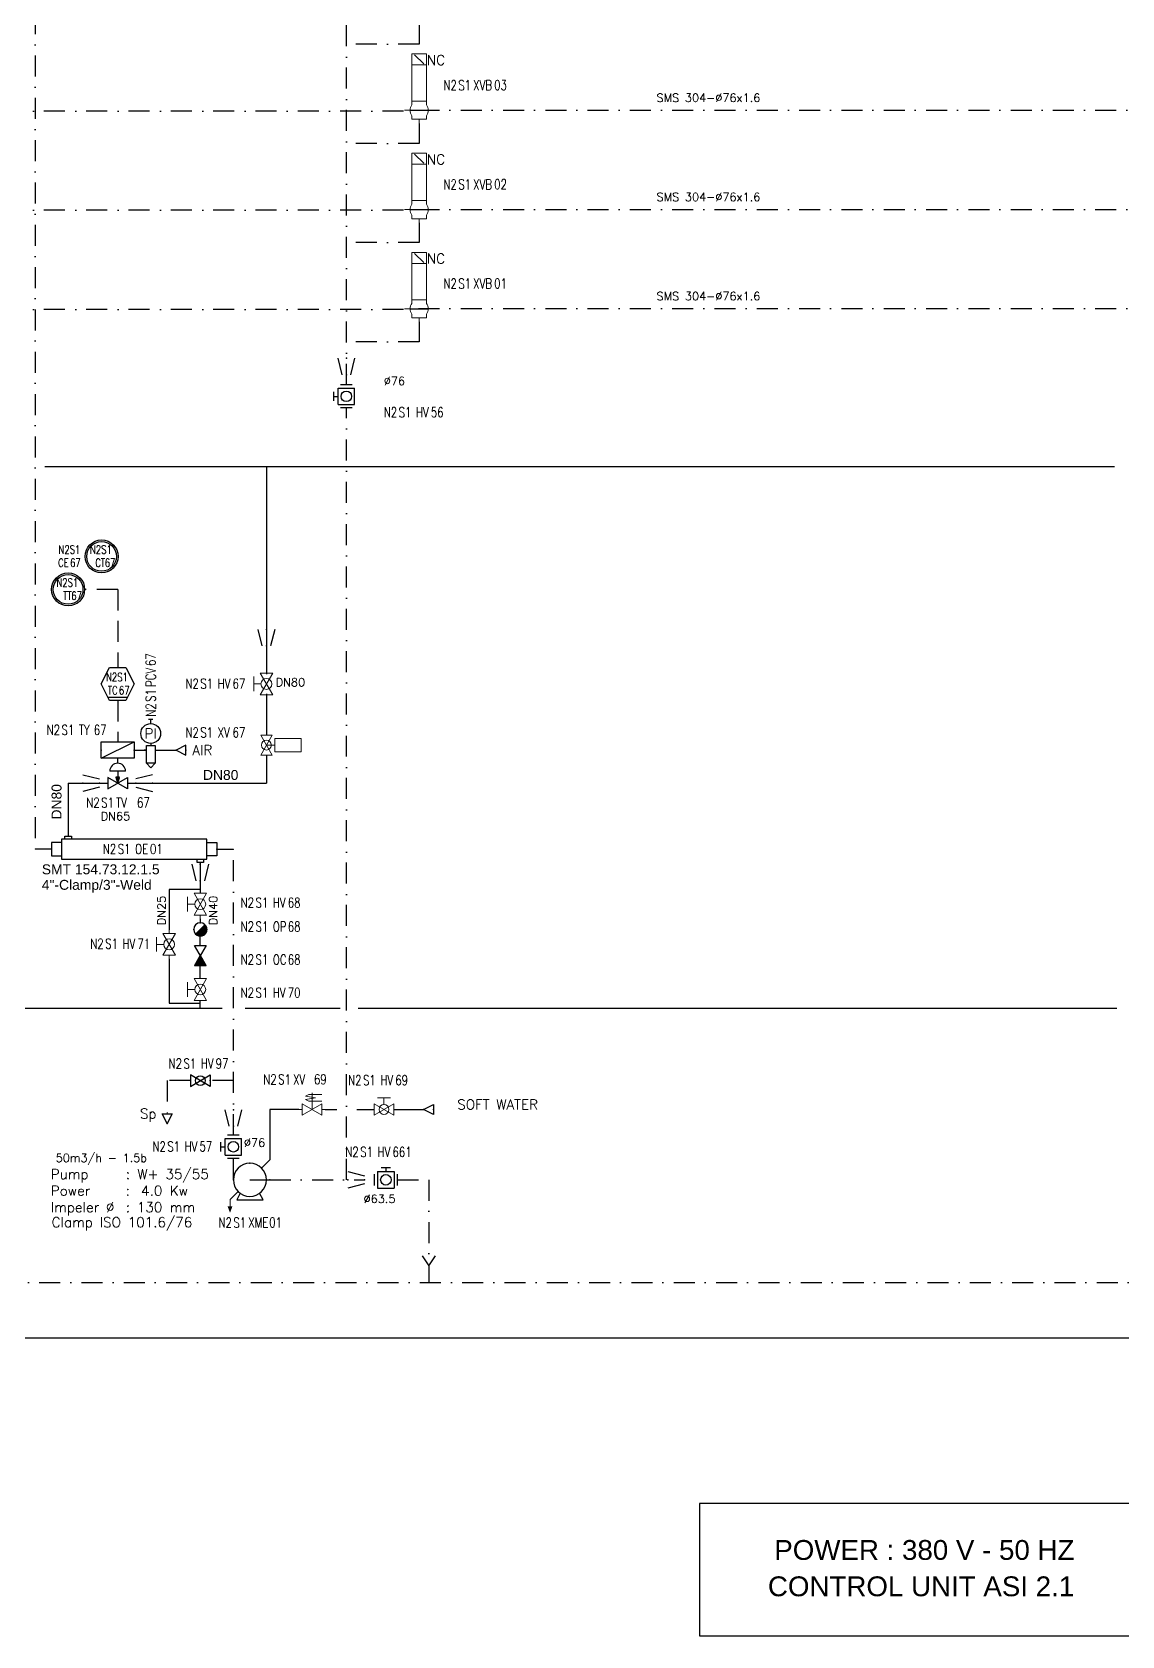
# Model space of a CAD drawing. Header units: inches. Extents: x 23035 to 25275, y 24242 to 25664.
# Drawn here: x 23979.5 to 24309.3, y 24241.6 to 24726.8 of the extents above; entities that cross this region are included whole.
import ezdxf
from ezdxf.enums import TextEntityAlignment as Align

# ---------------------------------------------------------------- set-up
doc = ezdxf.new("R2010")
doc.units = ezdxf.units.IN
doc.header["$MEASUREMENT"] = 0
for name, pattern in [('ACAD_ISO02W100', [15, 12, -3]), ('DASHDOT2', [12.7, 6.35, -3.175, 0, -3.175]), ('DASHED2', [9.525, 6.35, -3.175])]:
    doc.linetypes.add(name, pattern=pattern)
doc.layers.add('31 Equipment', color=7, linetype='Continuous', lineweight=9)
doc.layers.add('40 TXT Data', color=7, linetype='Continuous', lineweight=9)
for name, color, linetype in [('DIAMETRE', 7, 'Continuous'), ('ECHANGEURS', 7, 'Continuous'), ('LIAISON INSTRUMENTATION', 140, 'DASHED2'), ('MATERIEL-DIVERS', 7, 'Continuous'), ('POMPES', 7, 'Continuous'), ('REGUL', 140, 'DASHED2'), ('REPERES', 7, 'Continuous'), ('Skid', 5, 'Continuous'), ('techn-data', 7, 'Continuous'), ('TEXTES', 7, 'Continuous'), ('TUYAUTERIE-AIR INSTRUMENT', 3, 'Continuous'), ('TUYAUTERIE-EAU UTILITES FROIDE', 142, 'Continuous'), ('TUYAUTERIE-NEP', 4, 'DASHDOT2'), ('TUYAUTERIE-PROCESS', 30, 'Continuous'), ('TUYAUTERIE-VAPEUR INDUSTRIELLE', 231, 'Continuous'), ('TUYAUTERIE-VAPEUR PROCESS', 6, 'Continuous'), ('TXT_EN', 1, 'Continuous'), ('TXT_ENG', 7, 'Continuous'), ('TXT_FR', 7, 'Continuous'), ('VANNES', 7, 'Continuous')]:
    doc.layers.add(name, color=color, linetype=linetype)
doc.layers.get('REPERES').off()
doc.styles.add('ROMANC', font='romanc')
doc.styles.add('ROMANS', font='ROMANS.SHX')
doc.styles.get("Standard").update_dxf_attribs({"font": 'arial.ttf'})
doc.styles.add('SWISS', font='swiss.ttf')

# ---------------------------------------------------------------- blocks, each defined once
blk = doc.blocks.new('APV-VLV-SSEAT-SW42-3')
at = {"layer": '31 Equipment', "ltscale": 38}
for p, q in [((1.25, 15.25), (-1.25, 12.75)), ((-2, 2.5), (-2, 1.5)), ((2, 2.5), (2, 1.5)), ((-2, -2.5), (-2, -1.5)), ((2, -2.5), (-2, -2.5)), ((-2, -2.5), (2, -2.5)), ((0, -2.5), (0, -5)), ((2, -2.5), (2, -1.5))]:
    blk.add_line(p, q, dxfattribs=at)
at = {"layer": '31 Equipment'}
for p, q in [((-4, 0), (-2.5, 0)), ((2.5, 0), (4, 0))]:
    blk.add_line(p, q, dxfattribs=at)
at = {"layer": '31 Equipment', "lineweight": 30}
blk.add_line((2.5, 0), (-2.5, 0), dxfattribs=at)
at = {"layer": '31 Equipment', "ltscale": 38}
for points in [[(-2, 12.5), (2, 12.5), (2, 15.5), (-2, 15.5)], [(-2, 2.5), (2, 2.5), (2, 12.5), (-2, 12.5)]]:
    blk.add_lwpolyline(points, close=True, dxfattribs=at)
for start, end in [(143.1301, 216.8699), (323.1301, 36.8699)]:
    blk.add_arc((0, 0), 2.5, start, end, dxfattribs=at)
blk = doc.blocks.new('CR')
at = {"color": 7}
for p, q in [((-2.5, 2.5), (2.5, 1.25)), ((2.5, 1.25), (2.5, 1.25)), ((2.5, -1.25), (-2.5, -2.5))]:
    blk.add_line(p, q, dxfattribs=at)
at = {"color": 7, "extrusion": (-1, 0, 0)}
blk.add_point((-2.5, 0), dxfattribs=at)
at = {"color": 7, "extrusion": (1, 0, 0)}
blk.add_point((2.5, 0), dxfattribs=at)
blk = doc.blocks.new('VALVBUTT A BRIDES')
at = {"layer": 'VANNES'}
for p, q in [((-3.5, -1.73), (-3.5, 1.74)), ((-2.5, 2.5), (-2.5, -2.5)), ((-2.5, 2.5), (2.5, 2.5)), ((-1.4, 3.77), (1.4, 3.77)), ((0, 3.77), (0, 2.5)), ((2.5, 2.5), (2.5, -2.5)), ((3.5, -1.73), (3.5, 1.74)), ((-2.5, -2.5), (2.5, -2.5))]:
    blk.add_line(p, q, dxfattribs=at)
blk.add_circle((0, 0), 1.6, dxfattribs=at)
blk = doc.blocks.new('*X32')
at = {"color": 0}
for p, q in [((69.01, 247.98), (69.02, 248)), ((69.02, 247.95), (69.07, 248)), ((69.03, 247.92), (69.11, 248)), ((69.04, 247.88), (69.16, 248)), ((69.05, 247.85), (69.2, 248)), ((69.06, 247.81), (69.25, 248)), ((69.07, 247.78), (69.29, 248)), ((69.08, 247.75), (69.34, 248)), ((69.1, 247.71), (69.38, 248)), ((69.11, 247.68), (69.43, 248)), ((69.12, 247.65), (69.47, 248)), ((69.13, 247.61), (69.52, 248)), ((69.14, 247.58), (69.56, 248)), ((69.15, 247.54), (69.61, 248)), ((69.16, 247.51), (69.65, 248)), ((69.17, 247.48), (69.7, 248)), ((69.19, 247.44), (69.74, 248)), ((69.2, 247.41), (69.79, 248)), ((69.21, 247.38), (69.83, 248)), ((69.22, 247.34), (69.88, 248)), ((69.23, 247.31), (69.92, 248)), ((69.24, 247.28), (69.97, 248)), ((69.25, 247.24), (70.01, 248)), ((69.26, 247.21), (70.06, 248)), ((69.28, 247.17), (70.1, 248)), ((69.29, 247.14), (70.15, 248)), ((69.3, 247.11), (70.19, 248)), ((69.31, 247.07), (70.24, 248)), ((69.32, 247.04), (70.28, 248)), ((69.33, 247.01), (70.33, 248)), ((69.34, 246.97), (70.37, 248)), ((69.35, 246.94), (70.42, 248)), ((69.37, 246.9), (70.46, 248)), ((69.38, 246.87), (70.51, 248)), ((69.39, 246.84), (70.55, 248)), ((69.4, 246.8), (70.6, 248)), ((69.41, 246.77), (70.64, 248)), ((69.42, 246.74), (70.68, 248)), ((69.43, 246.7), (70.73, 248)), ((69.44, 246.67), (70.77, 248)), ((69.45, 246.64), (70.82, 248)), ((69.47, 246.6), (70.86, 248)), ((69.48, 246.57), (70.91, 248)), ((69.49, 246.53), (70.95, 248)), ((69.5, 246.5), (71, 248)), ((69.51, 246.47), (70.98, 247.93)), ((69.52, 246.43), (70.96, 247.87)), ((69.53, 246.4), (70.93, 247.8)), ((69.54, 246.37), (70.91, 247.73)), ((69.56, 246.33), (70.89, 247.66)), ((69.57, 246.3), (70.87, 247.6)), ((69.58, 246.26), (70.84, 247.53)), ((69.59, 246.23), (70.82, 247.46)), ((69.6, 246.2), (70.8, 247.4)), ((69.61, 246.16), (70.78, 247.33)), ((69.62, 246.13), (70.75, 247.26)), ((69.63, 246.1), (70.73, 247.19)), ((69.65, 246.06), (70.71, 247.13)), ((69.66, 246.03), (70.69, 247.06)), ((69.67, 246), (70.66, 246.99)), ((69.68, 245.96), (70.64, 246.92)), ((69.69, 245.93), (70.62, 246.86)), ((69.7, 245.89), (70.6, 246.79)), ((69.71, 245.86), (70.57, 246.72)), ((69.72, 245.83), (70.55, 246.65)), ((69.74, 245.79), (70.53, 246.59)), ((69.75, 245.76), (70.51, 246.52)), ((69.76, 245.73), (70.48, 246.45)), ((69.77, 245.69), (70.46, 246.38)), ((69.78, 245.66), (70.44, 246.32)), ((69.79, 245.63), (70.42, 246.25)), ((69.8, 245.59), (70.39, 246.18)), ((69.81, 245.56), (70.37, 246.12)), ((69.83, 245.52), (70.35, 246.05)), ((69.84, 245.49), (70.33, 245.98)), ((69.85, 245.46), (70.3, 245.91)), ((69.86, 245.42), (70.28, 245.85)), ((69.87, 245.39), (70.26, 245.78)), ((69.88, 245.36), (70.24, 245.71)), ((69.89, 245.32), (70.21, 245.64)), ((69.9, 245.29), (70.19, 245.58)), ((69.92, 245.25), (70.17, 245.51)), ((69.93, 245.22), (70.15, 245.44)), ((69.94, 245.19), (70.12, 245.37)), ((69.95, 245.15), (70.1, 245.31)), ((69.96, 245.12), (70.08, 245.24)), ((69.97, 245.09), (70.06, 245.17)), ((69.98, 245.05), (70.04, 245.11)), ((69.99, 245.02), (70.01, 245.04))]:
    blk.add_line(p, q, dxfattribs=at)
blk = doc.blocks.new('CVC')
at = {"color": 7}
for p, q in [((3, -1.734), (-3, 1.734)), ((-3, -1.734), (3, 1.734)), ((-3, 1.734), (-3, -1.734)), ((-2.4, 3.6), (-2.4, 3.6)), ((2.4, 3.6), (-2.4, 3.6)), ((-0.6, 1.8), (0, 0)), ((0.6, 1.8), (-0.6, 1.8)), ((0, 3.6), (0, 1.8)), ((0, 0), (0.6, 1.8)), ((3, 1.734), (3, -1.734))]:
    blk.add_line(p, q, dxfattribs=at)
blk.add_arc((0, 3.6), 2.4, 0, 180, dxfattribs=at)
at = {"color": 7, "xscale": 0.6000000000000001, "yscale": 0.6000000000000001, "zscale": 0.6000000000000001}
blk.add_blockref('*X32', (-42, -147), dxfattribs=at)
blk = doc.blocks.new('EP')
at = {"color": 7}
for p, q in [((-5, -2.5), (-5, 2.5)), ((-5, -2.5), (5, 2.5)), ((-5, 2.5), (5, 2.5)), ((5, 2.5), (5, -2.5)), ((5, -2.5), (-5, -2.5))]:
    blk.add_line(p, q, dxfattribs=at)
at = {"color": 7, "extrusion": (-1, 0, 0)}
blk.add_point((-5, 0), dxfattribs=at)
at = {"color": 7, "extrusion": (0, 1, 0)}
blk.add_point((0, 2.5), dxfattribs=at)
at = {"color": 7, "extrusion": (1, 0, 0)}
blk.add_point((5, 0), dxfattribs=at)
at = {"color": 7, "extrusion": (0, -1, 0)}
blk.add_point((0, -2.5), dxfattribs=at)
at = {"layer": 'REGUL', "color": 2}
for p in [(-5, 0), (0, 2.5), (5, 0), (0, -2.5)]:
    blk.add_point(p, dxfattribs=at)
at = {"layer": 'REGUL', "color": 7, "extrusion": (-1, 0, 0)}
blk.add_point((-5, 0), dxfattribs=at)
at = {"layer": 'REGUL', "color": 7, "extrusion": (0, 1, 0)}
blk.add_point((0, 2.5), dxfattribs=at)
at = {"layer": 'REGUL', "color": 7, "extrusion": (1, 0, 0)}
blk.add_point((5, 0), dxfattribs=at)
at = {"layer": 'REGUL', "color": 7, "extrusion": (0, -1, 0)}
blk.add_point((0, -2.5), dxfattribs=at)
blk = doc.blocks.new('INSTR-F-L-TT')
at = {"layer": 'MATERIEL-DIVERS'}
for radius in [5, 4.5]:
    blk.add_circle((0, 0), radius, dxfattribs=at)
blk = doc.blocks.new('INSTR-F-PLC-TC')
at = {"layer": 'MATERIEL-DIVERS', "color": 7, "lineweight": -3}
for p, q in [((-5, 0), (-2.5, 5)), ((-2.5, 5), (2.5, 5)), ((2.5, 5), (5, 0)), ((-2.5, -5), (-5, 0)), ((5, 0), (2.5, -5)), ((-3, -4), (3, -4)), ((2.5, -5), (-2.5, -5))]:
    blk.add_line(p, q, dxfattribs=at)
blk = doc.blocks.new('INSTR-F-L-CT')
at = {"layer": 'MATERIEL-DIVERS'}
for radius in [5, 4.5]:
    blk.add_circle((0, 0), radius, dxfattribs=at)
blk = doc.blocks.new('FLE23')
at = {"color": 7}
for p, q in [((0, -1.5), (0, 1.5)), ((0, 1.5), (3, 0)), ((3, 0), (0, -1.5))]:
    blk.add_line(p, q, dxfattribs=at)
at = {"layer": 'MATERIEL-DIVERS', "color": 2}
for p in [(0, 0), (3, 0)]:
    blk.add_point(p, dxfattribs=at)
at = {"layer": 'MATERIEL-DIVERS', "color": 7, "extrusion": (-1, 0, 0)}
blk.add_point((0, 0), dxfattribs=at)
at = {"layer": 'MATERIEL-DIVERS', "color": 7, "extrusion": (1, 0, 0)}
blk.add_point((3, 0), dxfattribs=at)
blk = doc.blocks.new('VALVBALL')
at = {"color": 7}
for p, q in [((-3, 1.734), (-3, -1.734)), ((-3, -1.734), (3, 1.734)), ((3, -1.734), (-3, 1.734)), ((3, 1.734), (3, -1.734))]:
    blk.add_line(p, q, dxfattribs=at)
blk.add_circle((0, 0), 1.5, dxfattribs=at)
at = {"color": 7, "extrusion": (-1, 0, 0)}
blk.add_point((-3, 0), dxfattribs=at)
at = {"color": 7, "extrusion": (1, 0, 0)}
blk.add_point((3, 0), dxfattribs=at)
blk = doc.blocks.new('TUBLISSE')
at = {"layer": 'MATERIEL-DIVERS'}
for p, q in [((3, 2), (0, 2)), ((0, 2), (0, -2)), ((47, 3), (3, 3)), ((3, 3), (3, -3)), ((4, 3), (4, 4)), ((4, 4), (6, 4)), ((6, 4), (6, 3)), ((47, -3), (47, 3)), ((47, 2), (50, 2)), ((50, 2), (50, -2)), ((0, -2), (3, -2)), ((3, -3), (47, -3)), ((44, -4), (44, -3)), ((46, -4), (44, -4)), ((46, -3), (46, -4)), ((50, -2), (47, -2))]:
    blk.add_line(p, q, dxfattribs=at)
at = {"layer": 'MATERIEL-DIVERS', "color": 7, "extrusion": (-1, 0, 0)}
blk.add_point((0, 0), dxfattribs=at)
at = {"layer": 'MATERIEL-DIVERS', "color": 2}
for p in [(0, 0), (5, 4), (50, 0), (45, -4)]:
    blk.add_point(p, dxfattribs=at)
at = {"layer": 'MATERIEL-DIVERS', "color": 7, "extrusion": (0, 1, 0)}
blk.add_point((5, 4), dxfattribs=at)
at = {"layer": 'MATERIEL-DIVERS', "color": 7, "extrusion": (1, 0, 0)}
blk.add_point((50, 0), dxfattribs=at)
at = {"layer": 'MATERIEL-DIVERS', "color": 7, "extrusion": (0, -1, 0)}
blk.add_point((45, -4), dxfattribs=at)
blk = doc.blocks.new('PUMPCENP')
at = {"color": 7}
for p, q in [((0, 0), (-6, 0)), ((-4.04, -6), (-2.93, -4.05)), ((2.92, -4.06), (3.99, -6)), ((3.99, -6), (-4.04, -6))]:
    blk.add_line(p, q, dxfattribs=at)
blk.add_circle((0, 0), 5, dxfattribs=at)
at = {"color": 7, "extrusion": (1, 0, 0)}
blk.add_point((0, 5), dxfattribs=at)
at = {"color": 7, "extrusion": (-1, 0, 0)}
blk.add_point((-6, 0), dxfattribs=at)
at = {"color": 7, "extrusion": (0, 1, 0)}
blk.add_point((5, 0), dxfattribs=at)
blk = doc.blocks.new('DETR12MODIF')
at = {"layer": 'MATERIEL-DIVERS', "color": 7}
for p, q in [((-0.67, 9.33), (0.67, 9.33)), ((0, 8), (0, 9.33)), ((-1.33, 0), (-2, 0)), ((-1.33, -4), (-1.33, 1.33)), ((-1.33, 1.33), (1.33, 1.33)), ((1.33, 1.33), (1.33, -4)), ((1.33, 0), (2, 0)), ((-1.33, -4), (0, -5.33)), ((1.33, -4), (-1.33, -4)), ((0, -5.33), (1.33, -4))]:
    blk.add_line(p, q, dxfattribs=at)
at = {"layer": 'MATERIEL-DIVERS'}
blk.add_line((0, 2), (0, 1.33), dxfattribs=at)
blk.add_circle((0, 5), 3, dxfattribs=at)
at = {"layer": 'MATERIEL-DIVERS', "style": 'ROMANS'}
blk.add_text('PI', height=3, dxfattribs=at).set_placement((0, 5), align=Align.MIDDLE)
blk = doc.blocks.new('FLE23-A')
at = {"color": 7}
for p, q in [((0, 1.5), (-3, 0)), ((-3, 0), (0, -1.5)), ((0, -1.5), (0, 1.5))]:
    blk.add_line(p, q, dxfattribs=at)
at = {"layer": 'MATERIEL-DIVERS', "color": 7, "extrusion": (-1, 0, 0)}
blk.add_point((-3, 0), dxfattribs=at)
at = {"layer": 'MATERIEL-DIVERS', "color": 2}
for p in [(-3, 0), (0, 0)]:
    blk.add_point(p, dxfattribs=at)
at = {"layer": 'MATERIEL-DIVERS', "color": 7, "extrusion": (1, 0, 0)}
blk.add_point((0, 0), dxfattribs=at)
blk = doc.blocks.new('APV-VLVM-BALL-KHV+MF-1')
at = {"layer": '31 Equipment', "ltscale": 38}
for p, q in [((-3, 0), (-4, 0)), ((3, 0), (4, 0))]:
    blk.add_line(p, q, dxfattribs=at)
at = {"layer": '31 Equipment'}
for p, q in [((-3, 1.734), (-3, -1.734)), ((-3, -1.734), (3, 1.734)), ((3, -1.734), (-3, 1.734)), ((-2, 3.5), (2, 3.5)), ((0, 1.5), (0, 3.5)), ((3, 1.734), (3, -1.734))]:
    blk.add_line(p, q, dxfattribs=at)
blk.add_circle((0, 0), 1.5, dxfattribs=at)
blk = doc.blocks.new('APV-PMP-GEN-FLUSH-1')
at = {"layer": '31 Equipment', "color": 7}
for p, q in [((-3.54, 3.54), (-6, 6)), ((5.99, -6), (3.53, -3.54))]:
    blk.add_line(p, q, dxfattribs=at)
at = {"layer": '31 Equipment', "linetype": 'ACAD_ISO02W100', "ltscale": 38}
blk.add_line((6, -6), (6, -8), dxfattribs=at)
at = {"layer": '31 Equipment'}
blk.add_lwpolyline([(6, -10, 0, 1.5, 0), (6, -8, 1.5, 1.5, 0)], format="xyseb", dxfattribs=at)
blk = doc.blocks.new('APV-VLV-SOLV-22-1')
at = {"layer": '31 Equipment', "linetype": 'ACAD_ISO02W100', "ltscale": 38}
for p, q in [((0, 0), (0, 5)), ((-1, 4.5), (-2, 4)), ((-2, 4), (1, 3.5)), ((-2, 3), (1, 3.5)), ((-1, 2.5), (-2, 3)), ((3, 4.5), (-1, 4.5)), ((3, 2.5), (-1, 2.5))]:
    blk.add_line(p, q, dxfattribs=at)
at = {"layer": '31 Equipment', "ltscale": 38}
for p, q in [((-3, 0), (-4, 0)), ((3, 0), (4, 0))]:
    blk.add_line(p, q, dxfattribs=at)
at = {"layer": '31 Equipment'}
for p, q in [((-3, 1.734), (-3, -1.734)), ((-3, -1.734), (3, 1.734)), ((3, -1.734), (-3, 1.734)), ((3, 1.734), (3, -1.734))]:
    blk.add_line(p, q, dxfattribs=at)
blk = doc.blocks.new('*X24')
at = {"color": 0}
for p, q in [((96.5, 163), (103.5, 170)), ((96.5, 162.9), (103.6, 170)), ((96.5, 162.9), (103.6, 170)), ((96.5, 162.9), (103.6, 170)), ((96.6, 162.9), (103.6, 169.9)), ((96.6, 162.9), (103.6, 169.9)), ((96.6, 162.8), (103.7, 169.9)), ((96.6, 162.8), (103.7, 169.9)), ((96.6, 162.8), (103.7, 169.9)), ((96.7, 162.8), (103.7, 169.8)), ((96.7, 162.7), (103.8, 169.8)), ((96.7, 162.7), (103.8, 169.8)), ((96.7, 162.7), (103.8, 169.8)), ((96.8, 162.7), (103.8, 169.7)), ((96.8, 162.7), (103.8, 169.7)), ((96.8, 162.6), (103.9, 169.7)), ((96.8, 162.6), (103.9, 169.7)), ((96.9, 162.6), (103.9, 169.6)), ((96.9, 162.6), (103.9, 169.6)), ((96.9, 162.6), (103.9, 169.6)), ((96.9, 162.5), (104, 169.6)), ((97, 162.5), (104, 169.5)), ((97, 162.5), (104, 169.5)), ((97, 162.5), (104, 169.5)), ((97, 162.5), (104, 169.5)), ((97.1, 162.4), (104.1, 169.4)), ((97.1, 162.4), (104.1, 169.4)), ((97.1, 162.4), (104.1, 169.4)), ((97.2, 162.4), (104.1, 169.3)), ((97.2, 162.4), (104.1, 169.3)), ((97.2, 162.4), (104.1, 169.3)), ((97.2, 162.3), (104.2, 169.3)), ((97.3, 162.3), (104.2, 169.2)), ((97.3, 162.3), (104.2, 169.2)), ((97.3, 162.3), (104.2, 169.2)), ((97.3, 162.3), (104.2, 169.2)), ((97.4, 162.2), (104.3, 169.1)), ((97.4, 162.2), (104.3, 169.1)), ((97.4, 162.2), (104.3, 169.1)), ((97.5, 162.2), (104.3, 169)), ((97.5, 162.2), (104.3, 169)), ((97.5, 162.2), (104.3, 169)), ((97.5, 162.1), (104.4, 169)), ((97.6, 162.1), (104.4, 168.9)), ((97.6, 162.1), (104.4, 168.9)), ((97.6, 162.1), (104.4, 168.9)), ((97.7, 162.1), (104.4, 168.8)), ((97.7, 162.1), (104.4, 168.8)), ((97.7, 162.1), (104.4, 168.8)), ((97.7, 162), (104.5, 168.8)), ((97.8, 162), (104.5, 168.7)), ((97.8, 162), (104.5, 168.7)), ((97.8, 162), (104.5, 168.7)), ((97.9, 162), (104.5, 168.6)), ((97.9, 162), (104.5, 168.6)), ((97.9, 162), (104.5, 168.6)), ((98, 161.9), (104.6, 168.5)), ((98, 161.9), (104.6, 168.5)), ((98, 161.9), (104.6, 168.5)), ((98, 161.9), (104.6, 168.5)), ((98.1, 161.9), (104.6, 168.4)), ((98.1, 161.9), (104.6, 168.4)), ((98.1, 161.9), (104.6, 168.4)), ((98.2, 161.8), (104.7, 168.3)), ((98.2, 161.8), (104.7, 168.3)), ((98.2, 161.8), (104.7, 168.3)), ((98.3, 161.8), (104.7, 168.2)), ((98.3, 161.8), (104.7, 168.2)), ((98.3, 161.8), (104.7, 168.2)), ((98.4, 161.8), (104.7, 168.1)), ((98.4, 161.8), (104.7, 168.1)), ((98.4, 161.7), (104.8, 168.1)), ((98.5, 161.7), (104.8, 168)), ((98.5, 161.7), (104.8, 168)), ((98.5, 161.7), (104.8, 168)), ((98.6, 161.7), (104.8, 167.9)), ((98.6, 161.7), (104.8, 167.9)), ((98.6, 161.7), (104.8, 167.9)), ((98.7, 161.7), (104.8, 167.8)), ((98.7, 161.7), (104.8, 167.8)), ((98.8, 161.7), (104.8, 167.7)), ((98.8, 161.6), (104.9, 167.7)), ((98.8, 161.6), (104.9, 167.7)), ((98.9, 161.6), (104.9, 167.6)), ((98.9, 161.6), (104.9, 167.6)), ((98.9, 161.6), (104.9, 167.6)), ((99, 161.6), (104.9, 167.5)), ((99, 161.6), (104.9, 167.5)), ((99, 161.6), (104.9, 167.5)), ((99.1, 161.6), (104.9, 167.4)), ((99.1, 161.6), (104.9, 167.4)), ((99.2, 161.6), (104.9, 167.3)), ((99.2, 161.6), (104.9, 167.3)), ((99.2, 161.6), (104.9, 167.3)), ((99.3, 161.6), (104.9, 167.2)), ((99.3, 161.5), (105, 167.2)), ((99.4, 161.5), (105, 167.1)), ((99.4, 161.5), (105, 167.1)), ((99.4, 161.5), (105, 167.1)), ((99.5, 161.5), (105, 167)), ((99.5, 161.5), (105, 167)), ((99.6, 161.5), (105, 166.9)), ((99.6, 161.5), (105, 166.9)), ((99.6, 161.5), (105, 166.9)), ((99.7, 161.5), (105, 166.8)), ((99.7, 161.5), (105, 166.8)), ((99.8, 161.5), (105, 166.7)), ((99.8, 161.5), (105, 166.7)), ((99.9, 161.5), (105, 166.6)), ((99.9, 161.5), (105, 166.6)), ((99.9, 161.5), (105, 166.6)), ((100, 161.5), (105, 166.5)), ((100, 161.5), (105, 166.5)), ((100.1, 161.5), (105, 166.4)), ((100.1, 161.5), (105, 166.4)), ((100.2, 161.5), (105, 166.3)), ((100.2, 161.5), (105, 166.3)), ((100.3, 161.5), (105, 166.2)), ((100.3, 161.5), (105, 166.2)), ((100.4, 161.5), (105, 166.1)), ((100.4, 161.5), (105, 166.1)), ((100.5, 161.5), (105, 166)), ((100.5, 161.5), (105, 166)), ((100.6, 161.5), (105, 165.9)), ((100.6, 161.5), (105, 165.9)), ((100.7, 161.5), (105, 165.8)), ((100.7, 161.6), (104.9, 165.8)), ((100.8, 161.6), (104.9, 165.7)), ((100.8, 161.6), (104.9, 165.7)), ((100.9, 161.6), (104.9, 165.6)), ((100.9, 161.6), (104.9, 165.6)), ((101, 161.6), (104.9, 165.5)), ((101, 161.6), (104.9, 165.5)), ((101.1, 161.6), (104.9, 165.4)), ((101.2, 161.6), (104.9, 165.3)), ((101.2, 161.6), (104.9, 165.3)), ((101.3, 161.7), (104.8, 165.2)), ((101.3, 161.7), (104.8, 165.2)), ((101.4, 161.7), (104.8, 165.1)), ((101.5, 161.7), (104.8, 165)), ((101.5, 161.7), (104.8, 165)), ((101.6, 161.8), (104.7, 164.9)), ((101.7, 161.8), (104.7, 164.8)), ((101.7, 161.8), (104.7, 164.8)), ((101.8, 161.8), (104.7, 164.7)), ((101.9, 161.9), (104.6, 164.6)), ((102, 161.9), (104.6, 164.5)), ((102, 161.9), (104.6, 164.5)), ((102.1, 162), (104.5, 164.4)), ((102.2, 162), (104.5, 164.3)), ((102.3, 162.1), (104.4, 164.2)), ((102.4, 162.1), (104.4, 164.1)), ((102.5, 162.2), (104.3, 164)), ((102.6, 162.2), (104.3, 163.9)), ((102.7, 162.3), (104.2, 163.8)), ((102.9, 162.4), (104.1, 163.6)), ((103, 162.5), (104, 163.5)), ((103.3, 162.7), (103.8, 163.2))]:
    blk.add_line(p, q, dxfattribs=at)
blk = doc.blocks.new('ST')
at = {"color": 7}
blk.add_line((-1.41, 1.42), (1.42, -1.41), dxfattribs=at)
for start, end in [(134.8377, 315.1619), (315.2431, 134.7569)]:
    blk.add_arc((0, 0), 2, start, end, dxfattribs=at)
at = {"color": 7, "extrusion": (-1, 0, 0)}
blk.add_point((-2, 0), dxfattribs=at)
at = {"color": 7, "extrusion": (0, 1, 0)}
blk.add_point((0, 2), dxfattribs=at)
at = {"color": 7, "extrusion": (1, 0, 0)}
blk.add_point((2, 0), dxfattribs=at)
at = {"color": 7, "extrusion": (0, -1, 0)}
blk.add_point((0, -2), dxfattribs=at)
at = {"color": 7, "xscale": -0.4, "yscale": 0.4, "zscale": 0.4}
blk.add_blockref('*X24', (40, -66.6), dxfattribs=at)
blk = doc.blocks.new('*X33')
at = {"color": 0}
for p, q in [((-1.2, 0), (-1, 0.1)), ((-1.2, 0), (-1.2, 0)), ((-1, -0.1), (-1.2, 0)), ((-1.2, 0), (-1.2, 0)), ((-1.1, -0.1), (-0.6, 0.4)), ((-1.1, -0.1), (-0.8, 0.3)), ((-0.6, -0.4), (-1.1, 0.1)), ((-0.8, -0.3), (-1.1, 0.1)), ((-1, -0.2), (-0.2, 0.6)), ((-1, -0.1), (-0.4, 0.5)), ((-0.2, -0.6), (-1, 0.2)), ((-0.4, -0.5), (-1, 0.1)), ((-0.9, -0.2), (0, 0.7)), ((0, -0.7), (-0.9, 0.2)), ((-0.8, -0.3), (0.4, 1)), ((-0.8, -0.2), (0.2, 0.9)), ((0.4, -1), (-0.8, 0.3)), ((0.2, -0.9), (-0.8, 0.2)), ((-0.7, -0.3), (0.9, 1.2)), ((-0.7, -0.3), (0.7, 1.1)), ((0.9, -1.2), (-0.7, 0.3)), ((0.7, -1.1), (-0.7, 0.3)), ((-0.6, -0.4), (1.3, 1.5)), ((-0.6, -0.4), (1.1, 1.3)), ((1.3, -1.5), (-0.6, 0.4)), ((1.1, -1.3), (-0.6, 0.4)), ((-0.5, -0.5), (1.7, 1.7)), ((-0.5, -0.4), (1.5, 1.6)), ((1.7, -1.7), (-0.5, 0.5)), ((1.5, -1.6), (-0.5, 0.4)), ((-0.4, -0.5), (1.9, 1.8)), ((1.9, -1.8), (-0.4, 0.5)), ((-0.3, -0.6), (2.3, 2.1)), ((-0.3, -0.5), (2.1, 1.9)), ((2.3, -2.1), (-0.3, 0.6)), ((2.1, -1.9), (-0.3, 0.5)), ((-0.2, -0.6), (2.7, 2.3)), ((-0.2, -0.6), (2.5, 2.2)), ((2.7, -2.3), (-0.2, 0.6)), ((2.5, -2.2), (-0.2, 0.6)), ((-0.1, -0.7), (3.2, 2.5)), ((-0.1, -0.7), (3, 2.4)), ((3.2, -2.5), (-0.1, 0.7)), ((3, -2.4), (-0.1, 0.7)), ((0, -0.7), (3.6, 2.8)), ((0, -0.7), (3.4, 2.7)), ((3.6, -2.8), (0, 0.7)), ((3.4, -2.7), (0, 0.7)), ((0.1, -0.8), (3.8, 2.9)), ((3.8, -2.9), (0.1, 0.8)), ((0.2, -0.8), (4.2, 3.1)), ((0.2, -0.8), (4, 3)), ((4.2, -3.1), (0.2, 0.8)), ((4, -3), (0.2, 0.8)), ((0.3, -0.9), (4.6, 3.4)), ((0.3, -0.9), (4.4, 3.3)), ((4.6, -3.4), (0.3, 0.9)), ((4.4, -3.3), (0.3, 0.9)), ((0.4, -1), (5, 3.6)), ((0.4, -0.9), (4.8, 3.5)), ((5, -3.6), (0.4, 1)), ((4.8, -3.5), (0.4, 0.9)), ((0.5, -1), (5, 3.5)), ((5, -3.5), (0.5, 1)), ((0.6, -1), (5, 3.4)), ((0.6, -1.1), (5, 3.3)), ((5, -3.3), (0.6, 1.1)), ((5, -3.4), (0.6, 1)), ((0.7, -1.1), (5, 3.2)), ((0.7, -1.1), (5, 3.1)), ((5, -3.1), (0.7, 1.1)), ((5, -3.2), (0.7, 1.1)), ((0.8, -1.2), (5, 3.1)), ((0.8, -1.2), (5, 3)), ((5, -3.1), (0.8, 1.2)), ((5, -3), (0.8, 1.2)), ((0.9, -1.2), (5, 2.9)), ((0.9, -1.3), (5, 2.8)), ((5, -2.8), (0.9, 1.3)), ((5, -2.9), (0.9, 1.2)), ((1, -1.3), (5, 2.7)), ((5, -2.7), (1, 1.3)), ((1.1, -1.3), (5, 2.6)), ((1.1, -1.4), (5, 2.5)), ((5, -2.5), (1.1, 1.4)), ((5, -2.6), (1.1, 1.3)), ((1.2, -1.4), (5, 2.4)), ((1.2, -1.4), (5, 2.3)), ((5, -2.4), (1.2, 1.4)), ((5, -2.3), (1.2, 1.4)), ((1.3, -1.5), (5, 2.3)), ((1.3, -1.5), (5, 2.2)), ((5, -2.3), (1.3, 1.5)), ((5, -2.2), (1.3, 1.5)), ((1.4, -1.5), (5, 2.1)), ((1.4, -1.6), (5, 2)), ((5, -2), (1.4, 1.6)), ((5, -2.1), (1.4, 1.5)), ((1.5, -1.6), (5, 1.9)), ((5, -1.9), (1.5, 1.6)), ((1.6, -1.6), (5, 1.8)), ((1.6, -1.7), (5, 1.7)), ((5, -1.7), (1.6, 1.7)), ((5, -1.8), (1.6, 1.6)), ((5, -1.6), (1.7, 1.7)), ((5, -1.6), (1.7, 1.7)), ((1.7, -1.7), (5, 1.6)), ((1.7, -1.7), (5, 1.6)), ((5, -1.5), (1.8, 1.8)), ((5, -1.4), (1.8, 1.8)), ((1.8, -1.8), (5, 1.5)), ((1.8, -1.8), (5, 1.4)), ((5, -1.3), (1.9, 1.8)), ((1.9, -1.8), (5, 1.3)), ((5, -1.1), (2, 1.9)), ((5, -1.2), (2, 1.8)), ((2, -1.8), (5, 1.2)), ((2, -1.9), (5, 1.1)), ((5, -1), (2.1, 1.9)), ((5, -0.9), (2.1, 1.9)), ((2.1, -1.9), (5, 1)), ((2.1, -1.9), (5, 0.9)), ((5, -0.8), (2.2, 2)), ((5, -0.8), (2.2, 2)), ((2.2, -2), (5, 0.8)), ((2.2, -2), (5, 0.8)), ((5, -0.6), (2.3, 2.1)), ((5, -0.7), (2.3, 2)), ((2.3, -2), (5, 0.7)), ((2.3, -2.1), (5, 0.6)), ((5, -0.5), (2.4, 2.1)), ((2.4, -2.1), (5, 0.5)), ((5, -0.3), (2.5, 2.2)), ((5, -0.4), (2.5, 2.1)), ((2.5, -2.1), (5, 0.4)), ((2.5, -2.2), (5, 0.3)), ((5, -0.2), (2.6, 2.2)), ((5, -0.1), (2.6, 2.2)), ((2.6, -2.2), (5, 0.2)), ((2.6, -2.2), (5, 0.1)), ((5, -0.1), (2.7, 2.3)), ((5, 0), (2.7, 2.3)), ((2.7, -2.3), (5, 0.1)), ((5, 0.1), (2.8, 2.3)), ((5, 0.2), (2.8, 2.4)), ((5, 0.3), (2.9, 2.4)), ((5, 0.5), (3, 2.5)), ((5, 0.4), (3, 2.4)), ((5, 0.6), (3.1, 2.5)), ((5, 0.7), (3.1, 2.5)), ((5, 0.7), (3.2, 2.6)), ((5, 0.8), (3.2, 2.6)), ((5, 0.9), (3.3, 2.6)), ((5, 1), (3.4, 2.7)), ((5, 1.1), (3.4, 2.7)), ((5, 1.3), (3.5, 2.8)), ((5, 1.2), (3.5, 2.7)), ((5, 1.4), (3.6, 2.8)), ((5, 1.5), (3.6, 2.8)), ((5, 1.6), (3.7, 2.9)), ((5, 1.5), (3.7, 2.8)), ((5, 1.7), (3.8, 2.9)), ((5, 1.9), (3.9, 3)), ((5, 1.8), (3.9, 2.9)), ((5, 2), (4, 3)), ((5, 2.1), (4, 3)), ((5, 2.2), (4.1, 3.1)), ((5, 2.2), (4.1, 3.1)), ((5, 2.3), (4.2, 3.1)), ((5, 2.4), (4.3, 3.2)), ((5, 2.5), (4.3, 3.2)), ((5, 2.7), (4.4, 3.3)), ((5, 2.6), (4.4, 3.2)), ((5, 2.8), (4.5, 3.3)), ((5, 2.9), (4.5, 3.3)), ((5, 3), (4.6, 3.4)), ((5, 3), (4.6, 3.4)), ((5, 3.1), (4.7, 3.4)), ((5, 3.2), (4.8, 3.5)), ((5, 3.3), (4.8, 3.5)), ((5, 3.5), (4.9, 3.6)), ((5, 3.4), (4.9, 3.5)), ((5, 3.6), (5, 3.6)), ((2.7, -2.3), (5, 0)), ((2.8, -2.3), (5, -0.1)), ((2.8, -2.4), (5, -0.2)), ((2.9, -2.4), (5, -0.3)), ((3, -2.4), (5, -0.4)), ((3, -2.5), (5, -0.5)), ((3.1, -2.5), (5, -0.6)), ((3.1, -2.5), (5, -0.7)), ((3.2, -2.6), (5, -0.7)), ((3.2, -2.6), (5, -0.8)), ((3.3, -2.6), (5, -0.9)), ((3.4, -2.7), (5, -1)), ((3.4, -2.7), (5, -1.1)), ((3.5, -2.7), (5, -1.2)), ((3.5, -2.8), (5, -1.3)), ((3.6, -2.8), (5, -1.4)), ((3.6, -2.8), (5, -1.5)), ((3.7, -2.8), (5, -1.5)), ((3.7, -2.9), (5, -1.6)), ((3.8, -2.9), (5, -1.7)), ((3.9, -2.9), (5, -1.8)), ((3.9, -3), (5, -1.9)), ((4, -3), (5, -2)), ((4, -3), (5, -2.1)), ((4.1, -3.1), (5, -2.2)), ((4.1, -3.1), (5, -2.2)), ((4.2, -3.1), (5, -2.3)), ((4.3, -3.2), (5, -2.4)), ((4.3, -3.2), (5, -2.5)), ((4.4, -3.2), (5, -2.6)), ((4.4, -3.3), (5, -2.7)), ((4.5, -3.3), (5, -2.8)), ((4.5, -3.3), (5, -2.9)), ((4.6, -3.4), (5, -3)), ((4.6, -3.4), (5, -3)), ((4.7, -3.4), (5, -3.1)), ((4.8, -3.5), (5, -3.2)), ((4.8, -3.5), (5, -3.3)), ((4.9, -3.5), (5, -3.4)), ((4.9, -3.6), (5, -3.5)), ((5, -3.6), (5, -3.6))]:
    blk.add_line(p, q, dxfattribs=at)
blk = doc.blocks.new('NRVS')
at = {"color": 7}
for p, q in [((-3, -1.73), (-3, 1.73)), ((3, 1.73), (-3, -1.73)), ((-3, 1.73), (3, -1.73)), ((3, -1.73), (3, 1.73))]:
    blk.add_line(p, q, dxfattribs=at)
at = {"color": 7, "extrusion": (1, 0, 0)}
blk.add_point((3, 0), dxfattribs=at)
at = {"color": 7, "extrusion": (-1, 0, 0)}
blk.add_point((-3, 0), dxfattribs=at)
at = {"color": 7, "xscale": 0.4801664355062404, "yscale": 0.4801664355062404, "zscale": 0.4801664355062404}
blk.add_blockref('*X33', (0.6, 0), dxfattribs=at)
blk = doc.blocks.new('APV-VLV-BALL-KHV+MF-3')
at = {"layer": '31 Equipment', "ltscale": 38}
for p, q in [((-3, 0), (-4, 0)), ((0, 0), (0, 2.5)), ((3, 0), (4, 0))]:
    blk.add_line(p, q, dxfattribs=at)
at = {"layer": '31 Equipment'}
for p, q in [((-3, 1.734), (-3, -1.734)), ((-3, -1.734), (3, 1.734)), ((3, -1.734), (-3, 1.734)), ((3, 1.734), (3, -1.734))]:
    blk.add_line(p, q, dxfattribs=at)
at = {"layer": '31 Equipment', "ltscale": 38}
blk.add_lwpolyline([(-2, 2.5), (2, 2.5), (2, 10.5), (-2, 10.5)], close=True, dxfattribs=at)
at = {"layer": '31 Equipment'}
blk.add_circle((0, 0), 1.5, dxfattribs=at)
blk = doc.blocks.new('REPNORM')
at = {"layer": 'TEXTES', "style": 'ROMANS', "width": 0.75}
for tag, p in [('ZONE', (-9.75, -1.25)), ('SOUSZONE', (-5.25, -1.25)), ('ELEMENT', (0, -1.25)), ('NUM', (4.5, -1.25))]:
    blk.add_attdef(tag, p, '', height=3, dxfattribs=at)
blk = doc.blocks.new('REPNORM1')
at = {"layer": 'TEXTES', "style": 'ROMANS', "width": 0.75}
for tag, p in [('ZONE', (-9.75, -1.25)), ('SOUSZONE', (-5.25, -1.25)), ('ELEMENT', (-0.75, -1.25)), ('NUM', (5.59, -1.22))]:
    blk.add_attdef(tag, p, '', height=3, dxfattribs=at)
blk = doc.blocks.new('REPINS2')
at = {"layer": 'TEXTES', "style": 'ROMANS', "width": 0.7}
for tag, p in [('ZONE', (-3.35, 0.8)), ('SOUSZONE', (0.05, 0.8)), ('NUM', (0.7, -2.6))]:
    blk.add_attdef(tag, p, '', height=2.5, dxfattribs=at)
blk.add_attdef('ELEMENT', text='', height=2.5, dxfattribs=at).set_placement((-1.56, -2.59), align=Align.CENTER)
blk = doc.blocks.new('REPINS')
at = {"layer": 'TEXTES', "style": 'ROMANS', "width": 0.75}
for tag, p in [('ZONE', (-3.3, 1)), ('SOUSZONE', (0.1, 1)), ('NUM', (0.2, -3))]:
    blk.add_attdef(tag, p, '', height=2.5, dxfattribs=at)
blk.add_attdef('ELEMENT', text='', height=2.5, dxfattribs=at).set_placement((-0.2, -3), align=Align.RIGHT)
blk = doc.blocks.new('TEXT-PUMP_caract_ANGLAIS')
at = {"layer": 'techn-data', "style": 'ROMANS'}
for s, p in [('Pump', (-22, 9)), ('Power', (-22, 4)), ('Kw', (14, 4)), ('Impeler %%C', (-22, -1)), ('mm', (14, -1))]:
    blk.add_text(s, height=3, dxfattribs=at).set_placement(p)
for p in [(2, 9), (2, 4), (2, -1)]:
    blk.add_text(':', height=3, dxfattribs=at).set_placement(p, align=Align.RIGHT)
blk.add_attdef('Type', (4.23, 9), '', height=3, dxfattribs=at)
for tag, p in [('Pui', (11.76, 4)), ('Dia', (11.76, -1))]:
    blk.add_attdef(tag, text='', height=3, dxfattribs=at).set_placement(p, align=Align.RIGHT)

msp = doc.modelspace()

# ---------------------------------------------------------------- linework, layer by layer
at = {"layer": 'LIAISON INSTRUMENTATION'}
for p, q in [((24005.42, 24558.18), (23995.42, 24558.18)), ((24005.42, 24558.18), (24005.42, 24534.59)), ((24005.42, 24524.59), (24005.42, 24512.09))]:
    msp.add_line(p, q, dxfattribs=at)
at = {"layer": 'MATERIEL-DIVERS'}
msp.add_line((24005.42, 24505.59), (24005.42, 24507.09), dxfattribs=at)
at = {"layer": 'Skid'}
msp.add_lwpolyline([(24623.7, 24293.98), (24623.7, 24458.64), (25275.36, 24458.64), (25275.36, 25604.76), (23202.27, 25608.55), (23202.27, 25290.87), (24667.51, 25287.08), (24667.51, 24986.98), (23313.6, 24986.98), (23313.6, 24331.82), (24491.91, 24331.82), (24491.91, 24293.98), (24623.7, 24293.98)], dxfattribs=at)
at = {"layer": 'TUYAUTERIE-AIR INSTRUMENT'}
for p, q in [((24010.42, 24509.59), (24014.08, 24509.59)), ((24017.42, 24509.59), (24023.08, 24509.59))]:
    msp.add_line(p, q, dxfattribs=at)
at = {"layer": 'TUYAUTERIE-EAU UTILITES FROIDE'}
for p, q in [((24060.23, 24400.88), (24051.41, 24400.88)), ((24051.41, 24400.88), (24051.41, 24385.6)), ((24068.23, 24400.88), (24071.74, 24400.88)), ((24077.74, 24400.88), (24082.99, 24400.88)), ((24088.99, 24400.88), (24097.99, 24400.88))]:
    msp.add_line(p, q, dxfattribs=at)
at = {"layer": 'TUYAUTERIE-NEP'}
for p, q in [((23980.42, 25167.65), (23980.42, 24479.59)), ((24074.61, 24620.08), (24074.61, 24851.42)), ((24096.61, 24729.1), (24096.61, 24723.1)), ((24096.61, 24723.1), (24074.61, 24723.1)), ((24091.87, 24702.85), (23856.42, 24702.85)), ((24096.42, 24703.1), (24680.58, 24703.1)), ((24096.61, 24699.1), (24096.61, 24693.1)), ((24096.61, 24693.1), (24074.61, 24693.1)), ((24091.87, 24672.85), (23856.42, 24672.85)), ((24096.42, 24673.1), (24680.58, 24673.1)), ((24096.61, 24669.1), (24096.61, 24663.1)), ((24096.61, 24663.1), (24074.61, 24663.1)), ((24091.87, 24642.85), (23856.42, 24642.85)), ((24096.42, 24643.1), (24680.58, 24643.1)), ((24096.61, 24639.1), (24096.61, 24633.1)), ((24096.61, 24633.1), (24074.61, 24633.1)), ((24074.61, 24379.59), (24074.61, 24613.08)), ((23985.42, 24479.59), (23980.42, 24479.59)), ((24035.42, 24479.59), (24040.42, 24479.59)), ((24040.42, 24393.09), (24040.42, 24479.59)), ((24027.42, 24409.59), (24020.42, 24409.59)), ((24020.42, 24409.59), (24020.42, 24399.61)), ((24040.42, 24409.59), (24033.42, 24409.59)), ((24040.42, 24379.59), (24040.42, 24386.09)), ((24051.42, 24379.59), (24079.92, 24379.59)), ((24090.08, 24379.6), (24099.56, 24379.59)), ((24090.08, 24379.59), (24093.58, 24379.59)), ((24099.56, 24379.59), (24099.55, 24348.71)), ((24097.56, 24356.62), (24099.56, 24353.62)), ((24099.56, 24353.62), (24101.56, 24356.62)), ((24099.56, 24353.62), (24099.56, 24351.12)), ((23354.48, 24348.49), (24580.39, 24348.49))]:
    msp.add_line(p, q, dxfattribs=at)
at = {"layer": 'TUYAUTERIE-VAPEUR INDUSTRIELLE'}
for p, q in [((23983.42, 24595.38), (24307.08, 24595.38)), ((24050.42, 24595.38), (24050.42, 24532.59)), ((24050.42, 24526.59), (24050.42, 24514.09)), ((24050.42, 24511.11), (24050.42, 24511.07)), ((24050.42, 24508.09), (24050.42, 24499.59)), ((23990.42, 24499.59), (24002.42, 24499.59)), ((23990.42, 24499.59), (23990.42, 24483.59)), ((24008.42, 24499.59), (24050.42, 24499.59))]:
    msp.add_line(p, q, dxfattribs=at)
at = {"layer": 'TUYAUTERIE-VAPEUR PROCESS'}
for p, q in [((24030.42, 24475.59), (24030.42, 24466.27)), ((24030.42, 24467.37), (24020.99, 24467.37)), ((24020.99, 24467.37), (24020.99, 24455.22)), ((24030.42, 24458.57), (24030.42, 24457.35)), ((24030.42, 24450.47), (24030.42, 24453.35)), ((24020.99, 24446.42), (24020.99, 24433.07)), ((24030.42, 24440.47), (24030.42, 24444.47)), ((24037.01, 24431.37), (23837.21, 24431.37)), ((24020.99, 24433.07), (24030.42, 24433.07)), ((24030.42, 24431.37), (24030.42, 24433.87)), ((24072.78, 24431.37), (24043.97, 24431.37)), ((24307.71, 24431.37), (24078.2, 24431.37))]:
    msp.add_line(p, q, dxfattribs=at)
at = {"layer": 'TXT_EN'}
msp.add_lwpolyline([(24181.5, 24281.64), (24181.5, 24241.64), (24316.5, 24241.64), (24316.5, 24281.64)], close=True, dxfattribs=at)

# ---------------------------------------------------------------- block references
at = {"layer": '31 Equipment', "rotation": 270}
msp.add_blockref('APV-VLV-BALL-KHV+MF-3', (24050.42, 24511.09), dxfattribs=at)
at = {"layer": '31 Equipment'}
for name, p in [('APV-VLV-SOLV-22-1', (24064.23, 24400.88)), ('APV-VLVM-BALL-KHV+MF-1', (24085.99, 24400.88))]:
    msp.add_blockref(name, p, dxfattribs=at)
at = {"layer": '31 Equipment', "xscale": -1}
msp.add_blockref('APV-PMP-GEN-FLUSH-1', (24045.41, 24379.6), dxfattribs=at)
at = {"layer": 'ECHANGEURS'}
msp.add_blockref('TUBLISSE', (23985.42, 24479.59), dxfattribs=at)
at = {"layer": 'MATERIEL-DIVERS'}
for name, p, rotation in [('CR', (24074.61, 24625.58), 270), ('CR', (24050.42, 24543.59), 270), ('ST', (24030.42, 24455.35), 90), ('FLE23', (24100.99, 24400.88), 180), ('FLE23', (24020.42, 24399.59), 270)]:
    msp.add_blockref(name, p, dxfattribs=dict(at, rotation=rotation))
for name, p in [('INSTR-F-L-CT', (24000.56, 24568.16)), ('INSTR-F-L-TT', (23990.42, 24558.18)), ('INSTR-F-PLC-TC', (24005.42, 24529.59)), ('DETR12MODIF', (24015.42, 24509.59)), ('EP', (24005.42, 24509.59)), ('FLE23-A', (24026.08, 24509.59)), ('CR', (23997.42, 24499.59)), ('CR', (24077.58, 24379.59))]:
    msp.add_blockref(name, p, dxfattribs=at)
at = {"layer": 'MATERIEL-DIVERS', "xscale": -1}
msp.add_blockref('CR', (24013.42, 24499.59), dxfattribs=at)
at = {"layer": 'POMPES', "xscale": -1}
msp.add_blockref('PUMPCENP', (24045.42, 24379.59), dxfattribs=at)
at = {"layer": 'REPERES'}
for name, p, values in [('REPNORM1', (24113.75, 24710.44), {'ZONE': 'N2', 'SOUSZONE': 'S1', 'ELEMENT': 'XVB', 'NUM': '03'}), ('REPNORM1', (24113.75, 24680.44), {'ZONE': 'N2', 'SOUSZONE': 'S1', 'ELEMENT': 'XVB', 'NUM': '02'}), ('REPNORM1', (24113.75, 24650.44), {'ZONE': 'N2', 'SOUSZONE': 'S1', 'ELEMENT': 'XVB', 'NUM': '01'}), ('REPNORM', (24095.67, 24611.51), {'ZONE': 'N2', 'SOUSZONE': 'S1', 'ELEMENT': 'HV', 'NUM': '56'}), ('REPINS', (23990.82, 24567.98), {'ZONE': 'N2', 'SOUSZONE': 'S1', 'ELEMENT': 'CE', 'NUM': '67'}), ('REPNORM', (24035.68, 24529.42), {'ZONE': 'N2', 'SOUSZONE': 'S1', 'ELEMENT': 'HV', 'NUM': '67'}), ('REPNORM', (23993.68, 24515.42), {'ZONE': 'N2', 'SOUSZONE': 'S1', 'ELEMENT': 'TY', 'NUM': '67'}), ('REPNORM', (24035.68, 24514.66), {'ZONE': 'N2', 'SOUSZONE': 'S1', 'ELEMENT': 'XV', 'NUM': '67'}), ('REPNORM1', (24005.68, 24493.42), {'ZONE': 'N2', 'SOUSZONE': 'S1', 'ELEMENT': 'TV', 'NUM': '67'}), ('REPNORM', (24010.68, 24479.42), {'ZONE': 'N2', 'SOUSZONE': 'S1', 'ELEMENT': 'OE', 'NUM': '01'}), ('REPNORM', (24052.38, 24463.19), {'ZONE': 'N2', 'SOUSZONE': 'S1', 'ELEMENT': 'HV', 'NUM': '68'}), ('REPNORM', (24006.89, 24450.76), {'ZONE': 'N2', 'SOUSZONE': 'S1', 'ELEMENT': 'HV', 'NUM': '71'}), ('REPNORM', (24052.38, 24445.95), {'ZONE': 'N2', 'SOUSZONE': 'S1', 'ELEMENT': 'OC', 'NUM': '68'}), ('REPNORM', (24052.38, 24435.95), {'ZONE': 'N2', 'SOUSZONE': 'S1', 'ELEMENT': 'HV', 'NUM': '70'}), ('REPNORM', (24030.57, 24414.52), {'ZONE': 'N2', 'SOUSZONE': 'S1', 'ELEMENT': 'HV', 'NUM': '97'}), ('REPNORM1', (24059.23, 24409.71), {'ZONE': 'N2', 'SOUSZONE': 'S1', 'ELEMENT': 'XV', 'NUM': '69'}), ('REPNORM', (24084.91, 24409.49), {'ZONE': 'N2', 'SOUSZONE': 'S1', 'ELEMENT': 'HV', 'NUM': '69'}), ('REPNORM', (24025.68, 24389.42), {'ZONE': 'N2', 'SOUSZONE': 'S1', 'ELEMENT': 'HV', 'NUM': '57'}), ('REPNORM', (24084.06, 24387.78), {'ZONE': 'N2', 'SOUSZONE': 'S1', 'ELEMENT': 'HV', 'NUM': '661'}), ('REPNORM1', (24045.68, 24366.42), {'ZONE': 'N2', 'SOUSZONE': 'S1', 'ELEMENT': 'XME', 'NUM': '01'})]:
    msp.add_blockref(name, p, dxfattribs=at).add_auto_attribs(values)
ref = msp.add_blockref('REPINS2', (24000.82, 24567.98), dxfattribs=at)
ref.add_attrib('ZONE', 'N2', (23997.02, 24568.98), dxfattribs={"layer": 'TEXTES', "height": 2.5, "style": 'ROMANS', "width": 0.75})
ref.add_attrib('SOUSZONE', 'S1', (24000.42, 24568.98), dxfattribs={"layer": 'TEXTES', "height": 2.5, "style": 'ROMANS', "width": 0.75})
ref.add_attrib('ELEMENT', 'CT', dxfattribs={"layer": 'TEXTES', "height": 2.5, "style": 'ROMANS', "width": 0.75}).set_placement((24001.62, 24564.98), align=Align.RIGHT)
ref.add_attrib('NUM', '67', (24001.52, 24564.98), dxfattribs={"layer": 'TEXTES', "height": 2.5, "style": 'ROMANS', "width": 0.75})
ref = msp.add_blockref('REPINS2', (23990.68, 24558), dxfattribs=at)
ref.add_attrib('ZONE', 'N2', (23986.88, 24559), dxfattribs={"layer": 'TEXTES', "height": 2.5, "style": 'ROMANS', "width": 0.75})
ref.add_attrib('SOUSZONE', 'S1', (23990.28, 24559), dxfattribs={"layer": 'TEXTES', "height": 2.5, "style": 'ROMANS', "width": 0.75})
ref.add_attrib('ELEMENT', 'TT', dxfattribs={"layer": 'TEXTES', "height": 2.5, "style": 'ROMANS', "width": 0.75}).set_placement((23991.48, 24555), align=Align.RIGHT)
ref.add_attrib('NUM', '67', (23991.38, 24555), dxfattribs={"layer": 'TEXTES', "height": 2.5, "style": 'ROMANS', "width": 0.75})
for name, p, rotation, values in [('REPNORM1', (24015.68, 24529.42), 90.00007601981083, {'ZONE': 'N2', 'SOUSZONE': 'S1', 'ELEMENT': 'PCV', 'NUM': '67'}), ('REPNORM', (24052.38, 24455.95), 7.60198108306356e-05, {'ZONE': 'N2', 'SOUSZONE': 'S1', 'ELEMENT': 'OP', 'NUM': '68'})]:
    msp.add_blockref(name, p, dxfattribs=dict(at, rotation=rotation)).add_auto_attribs(values)
ref = msp.add_blockref('REPINS2', (24005.68, 24529.42), dxfattribs=at)
ref.add_attrib('ZONE', 'N2', (24001.88, 24530.42), dxfattribs={"layer": 'TEXTES', "height": 2.5, "style": 'ROMANS', "width": 0.75})
ref.add_attrib('SOUSZONE', 'S1', (24005.28, 24530.42), dxfattribs={"layer": 'TEXTES', "height": 2.5, "style": 'ROMANS', "width": 0.75})
ref.add_attrib('ELEMENT', 'TC', dxfattribs={"layer": 'TEXTES', "height": 2.5, "style": 'ROMANS', "width": 0.75}).set_placement((24005.41, 24526.42), align=Align.RIGHT)
ref.add_attrib('NUM', '67', (24005.79, 24526.42), dxfattribs={"layer": 'TEXTES', "height": 2.5, "style": 'ROMANS', "width": 0.75})
at = {"layer": 'TUYAUTERIE-NEP', "xscale": -1.100000000000362, "yscale": 1.099999999999909, "zscale": 1.1}
for p in [(24096.65, 24703.12), (24096.65, 24673.07), (24096.64, 24643.06)]:
    msp.add_blockref('APV-VLV-SSEAT-SW42-3', p, dxfattribs=at)
at = {"layer": 'TUYAUTERIE-NEP', "xscale": -1.099999999999909, "yscale": 1.099999999999909, "zscale": 1.1, "rotation": 90}
for p in [(24050.42, 24529.59), (24030.42, 24462.97), (24020.99, 24450.82), (24030.42, 24437.17)]:
    msp.add_blockref('APV-VLVM-BALL-KHV+MF-1', p, dxfattribs=at)
at = {"layer": 'TUYAUTERIE-NEP', "rotation": 270}
for p in [(24030.42, 24472.55), (24040.42, 24398.3)]:
    msp.add_blockref('CR', p, dxfattribs=at)
at = {"layer": 'TUYAUTERIE-PROCESS'}
msp.add_blockref('TEXT-PUMP_caract_ANGLAIS', (24007.16, 24370.81), dxfattribs=at).add_auto_attribs({'Dia': '130', 'Pui': '4.0', 'Type': 'W+ 35/55'})
at = {"layer": 'VANNES'}
for name, p, rotation in [('VALVBUTT A BRIDES', (24074.61, 24616.58), 90), ('NRVS', (24030.42, 24447.47), 270), ('VALVBUTT A BRIDES', (24040.42, 24389.59), 90)]:
    msp.add_blockref(name, p, dxfattribs=dict(at, rotation=rotation))
for name, p in [('CVC', (24005.42, 24499.59)), ('VALVBALL', (24030.42, 24409.59)), ('VALVBUTT A BRIDES', (24086.58, 24379.59))]:
    msp.add_blockref(name, p, dxfattribs=at)

# ---------------------------------------------------------------- texts
at = {"layer": '40 TXT Data', "style": 'ROMANS'}
for s, p in [('DN80', (24053.23, 24528.85)), ('DN65', (24000.3, 24488.33))]:
    msp.add_text(s, height=2.5, dxfattribs=at).set_placement(p)
for s, p in [('DN25', (24019.92, 24456.61)), ('DN40', (24035.56, 24456.61))]:
    msp.add_text(s, height=2.5, rotation=90, dxfattribs=at).set_placement(p)
at = {"layer": 'DIAMETRE'}
msp.add_text('DN80', height=3, rotation=90, dxfattribs=at).set_placement((23988.42, 24488.59))
for s, p in [('DN80', (24031.23, 24500.56)), ('SMT 154.73.12.1.5', (23982.47, 24472.02)), ('4"-Clamp/3"-Weld ', (23982.47, 24467.32))]:
    msp.add_text(s, height=3, dxfattribs=at).set_placement(p)
at = {"layer": 'techn-data', "style": 'ROMANS'}
for s, p in [('SMS 304-%%C76x1.6', (24184.17, 24706.89)), ('SMS 304-%%C76x1.6', (24184.17, 24676.89)), ('SMS 304-%%C76x1.6', (24184.17, 24646.89)), ('%%C76', (24089.15, 24621.24)), ('%%C76', (24046.82, 24390.85)), ('%%C63.5', (24084.64, 24373.84))]:
    msp.add_text(s, height=2.5, dxfattribs=at).set_placement(p, align=Align.MIDDLE_CENTER)
msp.add_text('50m3/h - 1.5b', height=2.5, dxfattribs=at).set_placement((23986.66, 24384.97))
at = {"layer": 'TEXTES', "style": 'ROMANS'}
for p in [(24098.96, 24716.78), (24098.96, 24686.75), (24098.96, 24656.75)]:
    msp.add_text('NC', height=3, dxfattribs=at).set_placement(p)
at = {"layer": 'TXT_EN', "style": 'SWISS'}
for s, p in [('POWER : 380 V - 50 HZ', (24249.5, 24267.64)), ('CONTROL UNIT ASI 2.1', (24248.5, 24256.64))]:
    msp.add_text(s, height=6, dxfattribs=at).set_placement(p, align=Align.MIDDLE_CENTER)
at = {"layer": 'TXT_ENG'}
for s, style, p in [('AIR', 'ROMANS', (24031.03, 24509.59)), ('Sp', 'ROMANC', (24014.67, 24399.12))]:
    msp.add_text(s, height=3, dxfattribs=dict(at, style=style)).set_placement(p, align=Align.MIDDLE)
at = {"layer": 'TXT_ENG', "style": 'ROMANS'}
msp.add_text('SOFT WATER', height=3, dxfattribs=at).set_placement((24120.38, 24400.88), align=Align.CENTER)
at = {"layer": 'TXT_FR', "style": 'ROMANS'}
msp.add_text('Clamp ISO 101.6/76', height=3, dxfattribs=at).set_placement((23985.45, 24365.28))

doc.saveas('drawing.dxf')
